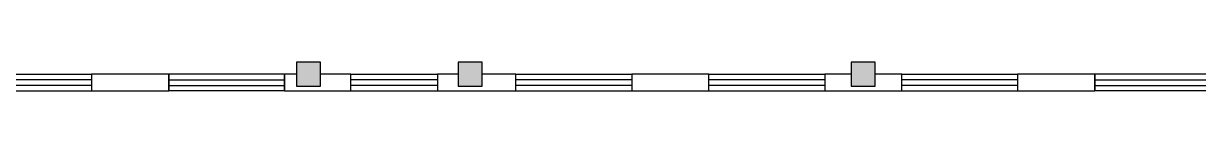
# Model space of a CAD drawing. Extents: x 1725663 to 4653551, y -550461 to 248782.
# Drawn here: x 2110640 to 2135000, y -179871 to -179271 of the extents above; entities that cross this region are included whole.
import ezdxf

# ---------------------------------------------------------------- set-up
doc = ezdxf.new("R2010")
doc.units = 0
doc.header["$LTSCALE"] = 1000
for name, color, linetype in [('0-底图', 7, 'Continuous'), ('COLUMN', 255, 'Continuous'), ('PUB_HATCH', 8, 'Continuous'), ('WALL', 2, 'Continuous'), ('WINDOW', 4, 'Continuous')]:
    doc.layers.add(name, color=color, linetype=linetype)

# ---------------------------------------------------------------- blocks, each defined once
blk = doc.blocks.new('$WINLIB2D$00000001')
at = {"color": 0}
for points in [[(-0.5, 0.5), (-0.5, -0.5)], [(-0.5, 0.5), (0.5, 0.5)], [(0.5, -0.5), (0.5, 0.5)], [(0.5, 0.167), (-0.5, 0.167)], [(0.5, -0.167), (-0.5, -0.167)], [(-0.5, -0.5), (0.5, -0.5)]]:
    blk.add_lwpolyline(points, dxfattribs=at)
blk = doc.blocks.new('ghgd')
at = {"layer": 'PUB_HATCH'}
for points in [[(1553057, -98137.8), (1553057, -98637.8), (1553557, -98637.8), (1553557, -98137.8)], [(1556407, -98137.8), (1556407, -98637.8), (1556907, -98637.8), (1556907, -98137.8)], [(1564557, -98137.8), (1564557, -98637.8), (1565057, -98637.8), (1565057, -98137.8)]]:
    blk.add_hatch(color=256, dxfattribs=at).paths.add_polyline_path(points)
at = {"layer": 'COLUMN'}
for p, q in [((1553057, -98137.8), (1553057, -98637.8)), ((1553557, -98137.8), (1553057, -98137.8)), ((1553557, -98637.8), (1553557, -98137.8)), ((1556407, -98137.8), (1556407, -98637.8)), ((1556907, -98137.8), (1556407, -98137.8)), ((1556907, -98637.8), (1556907, -98137.8)), ((1564557, -98137.8), (1564557, -98637.8)), ((1565057, -98137.8), (1564557, -98137.8)), ((1565057, -98637.8), (1565057, -98137.8)), ((1553057, -98637.8), (1553557, -98637.8)), ((1556407, -98637.8), (1556907, -98637.8)), ((1564557, -98637.8), (1565057, -98637.8))]:
    blk.add_line(p, q, dxfattribs=at)
at = {"layer": 'WALL'}
for p, q in [((1550407, -98387.8), (1548807, -98387.8)), ((1548807, -98387.8), (1548807, -98737.8)), ((1550407, -98737.8), (1550407, -98387.8)), ((1553057, -98387.8), (1552807, -98387.8)), ((1552807, -98387.8), (1552807, -98737.8)), ((1554182, -98387.8), (1553557, -98387.8)), ((1554182, -98737.8), (1554182, -98387.8)), ((1556407, -98387.8), (1555982, -98387.8)), ((1555982, -98387.8), (1555982, -98737.8)), ((1557607, -98387.8), (1556907, -98387.8)), ((1557607, -98737.8), (1557607, -98387.8)), ((1561607, -98387.8), (1560007, -98387.8)), ((1560007, -98387.8), (1560007, -98737.8)), ((1561607, -98737.8), (1561607, -98387.8)), ((1564557, -98387.8), (1564007, -98387.8)), ((1564007, -98387.8), (1564007, -98737.8)), ((1565607, -98387.8), (1565057, -98387.8)), ((1565607, -98737.8), (1565607, -98387.8)), ((1569607, -98387.8), (1568007, -98387.8)), ((1568007, -98387.8), (1568007, -98737.8)), ((1569607, -98737.8), (1569607, -98387.8)), ((1548807, -98737.8), (1550407, -98737.8)), ((1552807, -98737.8), (1553307, -98737.8)), ((1553307, -98737.8), (1554182, -98737.8)), ((1555982, -98737.8), (1556657, -98737.8)), ((1556657, -98737.8), (1557607, -98737.8)), ((1560007, -98737.8), (1561607, -98737.8)), ((1564007, -98737.8), (1564807, -98737.8)), ((1564807, -98737.8), (1565607, -98737.8)), ((1568007, -98737.8), (1569607, -98737.8))]:
    blk.add_line(p, q, dxfattribs=at)
at = {"layer": 'WINDOW', "yscale": -350}
for p, xscale, zscale in [((1547607, -98562.8), 2400, 2400), ((1551607, -98562.8), -2400, -2400), ((1555082, -98562.8), 1800, 1800), ((1558807, -98562.8), 2400, 2400), ((1562807, -98562.8), 2400, 2400), ((1566807, -98562.8), 2400, 2400), ((1570807, -98562.8), -2400, -2400)]:
    blk.add_blockref('$WINLIB2D$00000001', p, dxfattribs=dict(at, xscale=xscale, zscale=zscale))

msp = doc.modelspace()

# ---------------------------------------------------------------- block references
at = {"layer": '0-底图'}
msp.add_blockref('ghgd', (563243, -81133), dxfattribs=at)

doc.saveas('drawing.dxf')
